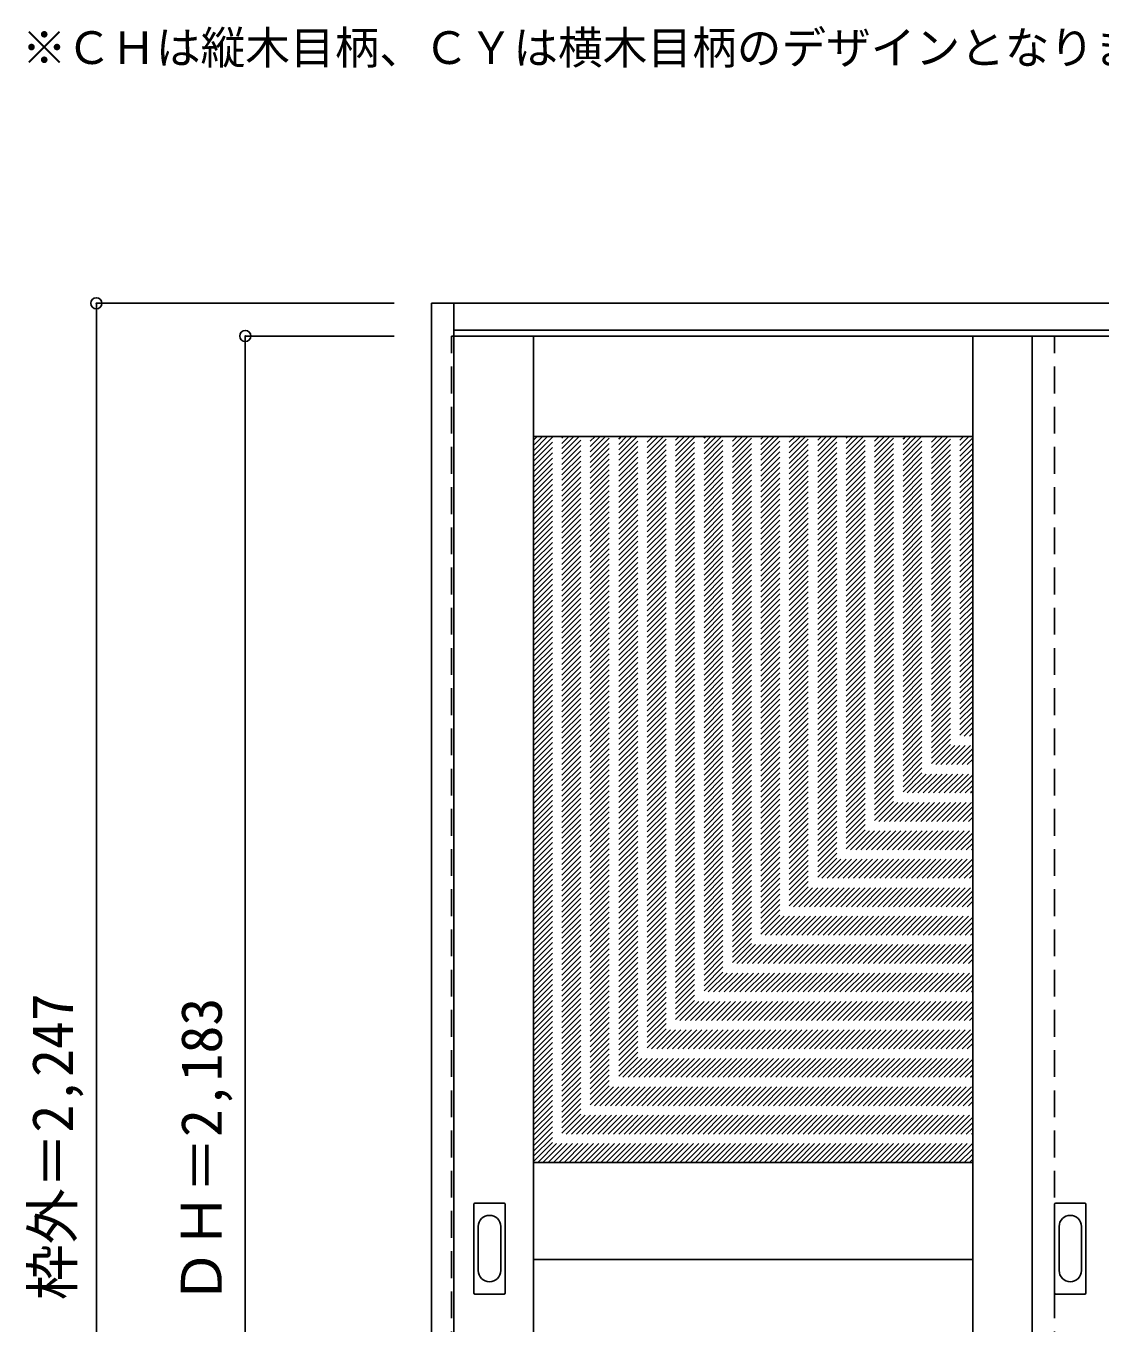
# Model space of a CAD drawing. Units: millimetres, scale not verified. Extents: x -1732 to 1244, y -2134 to 1143.
# Drawn here: x -1732 to -290, y -599 to 1143 of the extents above; entities that cross this region are included whole.
import ezdxf
from ezdxf.enums import TextEntityAlignment as Align

# ---------------------------------------------------------------- set-up
doc = ezdxf.new("R2010")
doc.units = ezdxf.units.MM
doc.header["$LTSCALE"] = 30
doc.header["$PDMODE"] = 32
doc.header["$PDSIZE"] = 15
doc.linetypes.add('DASHED1', pattern=[1.8, 1.2, -0.6])
for name, color, linetype in [('0-0', 4, 'DASHED1'), ('0-1_寸法', 7, 'Continuous'), ('0-2_文字', 7, 'Continuous')]:
    doc.layers.add(name, color=color, linetype=linetype)
doc.styles.add('ＭＳ ゴシック', font='')
doc.styles.get('ＭＳ ゴシック').set_extended_font_data('MS Gothic')

msp = doc.modelspace()

# ---------------------------------------------------------------- linework, layer by layer
at = {"layer": '0-0', "color": 3, "linetype": 'Continuous'}
for p, q in [((-1187.73, 770.54), (1236.27, 770.54)), ((-1187.73, -1476.46), (-1187.73, 770.54)), ((-1157.73, -1476.46), (-1157.73, 770.54)), ((-1157.73, 734.54), (1206.27, 734.54)), ((-1157.73, 726.54), (1206.27, 726.54)), ((-1050.73, -1456.46), (-1050.73, 726.54)), ((-460.73, -1456.46), (-460.73, 726.54)), ((-380.73, 726.54), (-380.73, -1456.46)), ((-1050.73, 591.54), (-460.73, 591.54)), ((-1050.73, -383.46), (-460.73, -383.46)), ((-1130.73, -558.46), (-1130.73, -439.46)), ((-1090.23, -437.96), (-1129.23, -437.96)), ((-1088.73, -558.46), (-1088.73, -439.46)), ((-350.73, -558.46), (-350.73, -439.46)), ((-310.23, -437.96), (-349.23, -437.96)), ((-308.73, -558.46), (-308.73, -439.46)), ((-1050.73, -513.46), (-460.73, -513.46)), ((-1129.23, -559.96), (-1090.23, -559.96)), ((-349.23, -559.96), (-310.23, -559.96))]:
    msp.add_line(p, q, dxfattribs=at)
at = {"layer": '0-0'}
for p, q in [((-1160.73, -1456.46), (-1160.73, 726.54)), ((-1160.73, 726.54), (-1157.73, 726.54)), ((-350.73, -1456.46), (-350.73, 726.54)), ((-1050.73, 6.8), (-466, 591.54)), ((-1050.73, 13.87), (-473.07, 591.54)), ((-1050.73, 20.94), (-480.14, 591.54)), ((-1050.73, 28.02), (-487.21, 591.54)), ((-1050.73, 35.09), (-494.28, 591.54)), ((-1050.73, 42.16), (-501.35, 591.54)), ((-1050.73, 49.23), (-508.42, 591.54)), ((-1050.73, 56.3), (-515.49, 591.54)), ((-1050.73, 63.37), (-522.56, 591.54)), ((-1050.73, 70.44), (-529.64, 591.54)), ((-1050.73, 77.51), (-536.71, 591.54)), ((-1050.73, 84.58), (-543.78, 591.54)), ((-1050.73, 91.66), (-550.85, 591.54)), ((-1050.73, 98.73), (-557.92, 591.54)), ((-1050.73, 105.8), (-564.99, 591.54)), ((-1050.73, 112.87), (-572.06, 591.54)), ((-1050.73, 119.94), (-579.13, 591.54)), ((-1050.73, 127.01), (-586.2, 591.54)), ((-1050.73, 134.08), (-593.27, 591.54)), ((-1050.73, 141.15), (-600.35, 591.54)), ((-1050.73, 148.22), (-607.42, 591.54)), ((-1050.73, 155.29), (-614.49, 591.54)), ((-1050.73, 162.37), (-621.56, 591.54)), ((-1050.73, 169.44), (-628.63, 591.54)), ((-1050.73, 176.51), (-635.7, 591.54)), ((-1050.73, 183.58), (-642.77, 591.54)), ((-1050.73, 190.65), (-649.84, 591.54)), ((-1050.73, 197.72), (-656.91, 591.54)), ((-1050.73, 204.79), (-663.99, 591.54)), ((-1050.73, 211.86), (-671.06, 591.54)), ((-1050.73, 218.93), (-678.13, 591.54)), ((-1050.73, 226.01), (-685.2, 591.54)), ((-1050.73, 233.08), (-692.27, 591.54)), ((-1050.73, 240.15), (-699.34, 591.54)), ((-1050.73, 247.22), (-706.41, 591.54)), ((-1050.73, 254.29), (-713.48, 591.54)), ((-1050.73, 261.36), (-720.55, 591.54)), ((-1050.73, 268.43), (-727.63, 591.54)), ((-1050.73, 275.5), (-734.7, 591.54)), ((-1050.73, 282.57), (-741.77, 591.54)), ((-1050.73, 289.65), (-748.84, 591.54)), ((-1050.73, 296.72), (-755.91, 591.54)), ((-1050.73, 303.79), (-762.98, 591.54)), ((-1050.73, 310.86), (-770.05, 591.54)), ((-1050.73, 317.93), (-777.12, 591.54)), ((-1050.73, 325), (-784.19, 591.54)), ((-1050.73, 332.07), (-791.26, 591.54)), ((-1050.73, 339.14), (-798.34, 591.54)), ((-1050.73, 346.21), (-805.41, 591.54)), ((-1050.73, 353.28), (-812.48, 591.54)), ((-1050.73, 360.36), (-819.55, 591.54)), ((-1050.73, 367.43), (-826.62, 591.54)), ((-1050.73, 374.5), (-833.69, 591.54)), ((-1050.73, 381.57), (-840.76, 591.54)), ((-1050.73, 388.64), (-847.83, 591.54)), ((-1050.73, 395.71), (-854.9, 591.54)), ((-1050.73, 402.78), (-861.98, 591.54)), ((-1050.73, 409.85), (-869.05, 591.54)), ((-1050.73, 416.92), (-876.12, 591.54)), ((-1050.73, 424), (-883.19, 591.54)), ((-1050.73, 431.07), (-890.26, 591.54)), ((-1050.73, 438.14), (-897.33, 591.54)), ((-1050.73, 445.21), (-904.4, 591.54)), ((-1050.73, 452.28), (-911.47, 591.54)), ((-1050.73, 459.35), (-918.54, 591.54)), ((-1050.73, 466.42), (-925.61, 591.54)), ((-1050.73, 473.49), (-932.69, 591.54)), ((-1050.73, 480.56), (-939.76, 591.54)), ((-1050.73, 487.64), (-946.83, 591.54)), ((-1050.73, 494.71), (-953.9, 591.54)), ((-1050.73, 501.78), (-960.97, 591.54)), ((-1050.73, 508.85), (-968.04, 591.54)), ((-1050.73, 515.92), (-975.11, 591.54)), ((-1050.73, 522.99), (-982.18, 591.54)), ((-1050.73, 530.06), (-989.25, 591.54)), ((-1050.73, 537.13), (-996.33, 591.54)), ((-1050.73, 544.2), (-1003.4, 591.54)), ((-1050.73, 551.27), (-1010.47, 591.54)), ((-1050.73, 558.35), (-1017.54, 591.54)), ((-1050.73, 565.42), (-1024.61, 591.54)), ((-1050.73, 572.49), (-1031.68, 591.54)), ((-1050.73, 579.56), (-1038.75, 591.54)), ((-1050.73, 586.63), (-1045.82, 591.54)), ((-1050.73, -0.27), (-460.73, 589.73)), ((-1050.73, -7.34), (-460.73, 582.66)), ((-1050.73, -14.41), (-460.73, 575.59)), ((-1050.73, -21.48), (-460.73, 568.52)), ((-1050.73, -28.55), (-460.73, 561.45)), ((-1050.73, -35.62), (-460.73, 554.38)), ((-1050.73, -42.69), (-460.73, 547.31)), ((-1050.73, -49.77), (-460.73, 540.23)), ((-1050.73, -56.84), (-460.73, 533.16)), ((-1050.73, -63.91), (-460.73, 526.09)), ((-1050.73, -70.98), (-460.73, 519.02)), ((-1050.73, -78.05), (-460.73, 511.95)), ((-1050.73, -85.12), (-460.73, 504.88)), ((-1050.73, -92.19), (-460.73, 497.81)), ((-1050.73, -99.26), (-460.73, 490.74)), ((-1050.73, -106.33), (-460.73, 483.67)), ((-1050.73, -113.41), (-460.73, 476.59)), ((-1050.73, -120.48), (-460.73, 469.52)), ((-1050.73, -127.55), (-460.73, 462.45)), ((-1050.73, -134.62), (-460.73, 455.38)), ((-1050.73, -141.69), (-460.73, 448.31)), ((-1050.73, -148.76), (-460.73, 441.24)), ((-1050.73, -155.83), (-460.73, 434.17)), ((-1050.73, -162.9), (-460.73, 427.1)), ((-1050.73, -169.97), (-460.73, 420.03)), ((-1050.73, -177.05), (-460.73, 412.95)), ((-1050.73, -184.12), (-460.73, 405.88)), ((-1050.73, -191.19), (-460.73, 398.81)), ((-1050.73, -198.26), (-460.73, 391.74)), ((-1050.73, -205.33), (-460.73, 384.67)), ((-1050.73, -212.4), (-460.73, 377.6)), ((-1050.73, -219.47), (-460.73, 370.53)), ((-1050.73, -226.54), (-460.73, 363.46)), ((-1050.73, -233.61), (-460.73, 356.39)), ((-1050.73, -240.68), (-460.73, 349.32)), ((-1050.73, -247.76), (-460.73, 342.24)), ((-1050.73, -254.83), (-460.73, 335.17)), ((-1050.73, -261.9), (-460.73, 328.1)), ((-1050.73, -268.97), (-460.73, 321.03)), ((-1050.73, -276.04), (-460.73, 313.96)), ((-1050.73, -283.11), (-460.73, 306.89)), ((-1050.73, -290.18), (-460.73, 299.82)), ((-1050.73, -297.25), (-460.73, 292.75)), ((-1050.73, -304.32), (-460.73, 285.68)), ((-1050.73, -311.4), (-460.73, 278.6)), ((-1050.73, -318.47), (-460.73, 271.53)), ((-1050.73, -325.54), (-460.73, 264.46)), ((-1050.73, -332.61), (-460.73, 257.39)), ((-1050.73, -339.68), (-460.73, 250.32)), ((-1050.73, -346.75), (-460.73, 243.25)), ((-1050.73, -353.82), (-460.73, 236.18)), ((-1050.73, -360.89), (-460.73, 229.11)), ((-1050.73, -367.96), (-460.73, 222.04)), ((-1050.73, -375.04), (-460.73, 214.96)), ((-1050.73, -382.11), (-460.73, 207.89)), ((-1045.02, -383.46), (-460.73, 200.82)), ((-1037.94, -383.46), (-460.73, 193.75)), ((-1030.87, -383.46), (-460.73, 186.68)), ((-1023.8, -383.46), (-460.73, 179.61)), ((-1016.73, -383.46), (-460.73, 172.54)), ((-1009.66, -383.46), (-460.73, 165.47)), ((-1002.59, -383.46), (-460.73, 158.4)), ((-995.52, -383.46), (-460.73, 151.33)), ((-988.45, -383.46), (-460.73, 144.25)), ((-981.38, -383.46), (-460.73, 137.18)), ((-974.31, -383.46), (-460.73, 130.11)), ((-967.23, -383.46), (-460.73, 123.04)), ((-960.16, -383.46), (-460.73, 115.97)), ((-953.09, -383.46), (-460.73, 108.9)), ((-946.02, -383.46), (-460.73, 101.83)), ((-938.95, -383.46), (-460.73, 94.76)), ((-931.88, -383.46), (-460.73, 87.69)), ((-924.81, -383.46), (-460.73, 80.61)), ((-917.74, -383.46), (-460.73, 73.54)), ((-910.67, -383.46), (-460.73, 66.47)), ((-903.59, -383.46), (-460.73, 59.4)), ((-896.52, -383.46), (-460.73, 52.33)), ((-889.45, -383.46), (-460.73, 45.26)), ((-882.38, -383.46), (-460.73, 38.19)), ((-875.31, -383.46), (-460.73, 31.12)), ((-868.24, -383.46), (-460.73, 24.05)), ((-861.17, -383.46), (-460.73, 16.97)), ((-854.1, -383.46), (-460.73, 9.9)), ((-847.03, -383.46), (-460.73, 2.83)), ((-839.95, -383.46), (-460.73, -4.24)), ((-832.88, -383.46), (-460.73, -11.31)), ((-825.81, -383.46), (-460.73, -18.38)), ((-818.74, -383.46), (-460.73, -25.45)), ((-811.67, -383.46), (-460.73, -32.52)), ((-804.6, -383.46), (-460.73, -39.59)), ((-797.53, -383.46), (-460.73, -46.66)), ((-790.46, -383.46), (-460.73, -53.74)), ((-783.39, -383.46), (-460.73, -60.81)), ((-776.32, -383.46), (-460.73, -67.88)), ((-769.24, -383.46), (-460.73, -74.95)), ((-762.17, -383.46), (-460.73, -82.02)), ((-755.1, -383.46), (-460.73, -89.09)), ((-748.03, -383.46), (-460.73, -96.16)), ((-740.96, -383.46), (-460.73, -103.23)), ((-733.89, -383.46), (-460.73, -110.3)), ((-726.82, -383.46), (-460.73, -117.38)), ((-719.75, -383.46), (-460.73, -124.45)), ((-712.68, -383.46), (-460.73, -131.52)), ((-705.6, -383.46), (-460.73, -138.59)), ((-698.53, -383.46), (-460.73, -145.66)), ((-691.46, -383.46), (-460.73, -152.73)), ((-684.39, -383.46), (-460.73, -159.8)), ((-677.32, -383.46), (-460.73, -166.87)), ((-670.25, -383.46), (-460.73, -173.94)), ((-663.18, -383.46), (-460.73, -181.01)), ((-656.11, -383.46), (-460.73, -188.09)), ((-649.04, -383.46), (-460.73, -195.16)), ((-641.96, -383.46), (-460.73, -202.23)), ((-634.89, -383.46), (-460.73, -209.3)), ((-627.82, -383.46), (-460.73, -216.37)), ((-620.75, -383.46), (-460.73, -223.44)), ((-613.68, -383.46), (-460.73, -230.51)), ((-606.61, -383.46), (-460.73, -237.58)), ((-599.54, -383.46), (-460.73, -244.65)), ((-592.47, -383.46), (-460.73, -251.73)), ((-585.4, -383.46), (-460.73, -258.8)), ((-578.33, -383.46), (-460.73, -265.87)), ((-571.25, -383.46), (-460.73, -272.94)), ((-564.18, -383.46), (-460.73, -280.01)), ((-557.11, -383.46), (-460.73, -287.08)), ((-550.04, -383.46), (-460.73, -294.15)), ((-542.97, -383.46), (-460.73, -301.22)), ((-535.9, -383.46), (-460.73, -308.29)), ((-528.83, -383.46), (-460.73, -315.37)), ((-521.76, -383.46), (-460.73, -322.44)), ((-514.69, -383.46), (-460.73, -329.51)), ((-507.61, -383.46), (-460.73, -336.58)), ((-500.54, -383.46), (-460.73, -343.65)), ((-493.47, -383.46), (-460.73, -350.72)), ((-486.4, -383.46), (-460.73, -357.79)), ((-479.33, -383.46), (-460.73, -364.86)), ((-472.26, -383.46), (-460.73, -371.93)), ((-465.19, -383.46), (-460.73, -379))]:
    msp.add_line(p, q, dxfattribs=at)
at = {"layer": '0-0', "color": 7, "linetype": 'Continuous'}
for p, q in [((-1124.73, -469.36), (-1124.73, -528.56)), ((-1094.73, -528.56), (-1094.73, -469.36)), ((-344.73, -469.36), (-344.73, -528.56)), ((-314.73, -528.56), (-314.73, -469.36))]:
    msp.add_line(p, q, dxfattribs=at)
at = {"layer": '0-0', "color": 3, "linetype": 'Continuous'}
for centre, start, end in [((-1129.23, -439.46), 90, 180), ((-1090.23, -439.46), 0, 90), ((-349.23, -439.46), 90, 180), ((-310.23, -439.46), 0, 90), ((-1129.23, -558.46), 180, 270), ((-1090.23, -558.46), 270, 0), ((-349.23, -558.46), 180, 270), ((-310.23, -558.46), 270, 0)]:
    msp.add_arc(centre, 1.5, start, end, dxfattribs=at)
at = {"layer": '0-0', "color": 7, "linetype": 'Continuous'}
for centre, start, end in [((-1109.73, -469.36), 0, 180), ((-329.73, -469.36), 0, 180), ((-1109.73, -528.56), 180, 0), ((-329.73, -528.56), 180, 0)]:
    msp.add_arc(centre, 15, start, end, dxfattribs=at)
at = {"layer": '0-1_寸法', "color": 4}
for p, q in [((-1637.73, 770.54), (-1237.73, 770.54)), ((-1637.73, 770.54), (-1637.73, -1476.46)), ((-1437.73, 726.54), (-1437.73, -1456.46)), ((-1437.73, 726.54), (-1237.73, 726.54))]:
    msp.add_line(p, q, dxfattribs=at)
at = {"layer": '0-1_寸法'}
for p in [(-1637.73, 770.54), (-1437.73, 726.54)]:
    msp.add_point(p, dxfattribs=at)

# ---------------------------------------------------------------- texts
at = {"layer": '0-1_寸法', "style": 'ＭＳ ゴシック'}
for s, p in [('枠外＝2,247', (-1652.73, -568.21)), ('ＤＨ＝2,183', (-1452.73, -574.21))]:
    msp.add_text(s, height=54.99, rotation=90, dxfattribs=at).set_placement(p, align=Align.BOTTOM_LEFT)
at = {"layer": '0-2_文字', "style": 'ＭＳ ゴシック'}
msp.add_text('※ＣＨは縦木目柄、ＣＹは横木目柄のデザインとなります。', height=43.99, dxfattribs=at).set_placement((-1737.73, 1078.66), align=Align.BOTTOM_LEFT)

doc.saveas('drawing.dxf')
